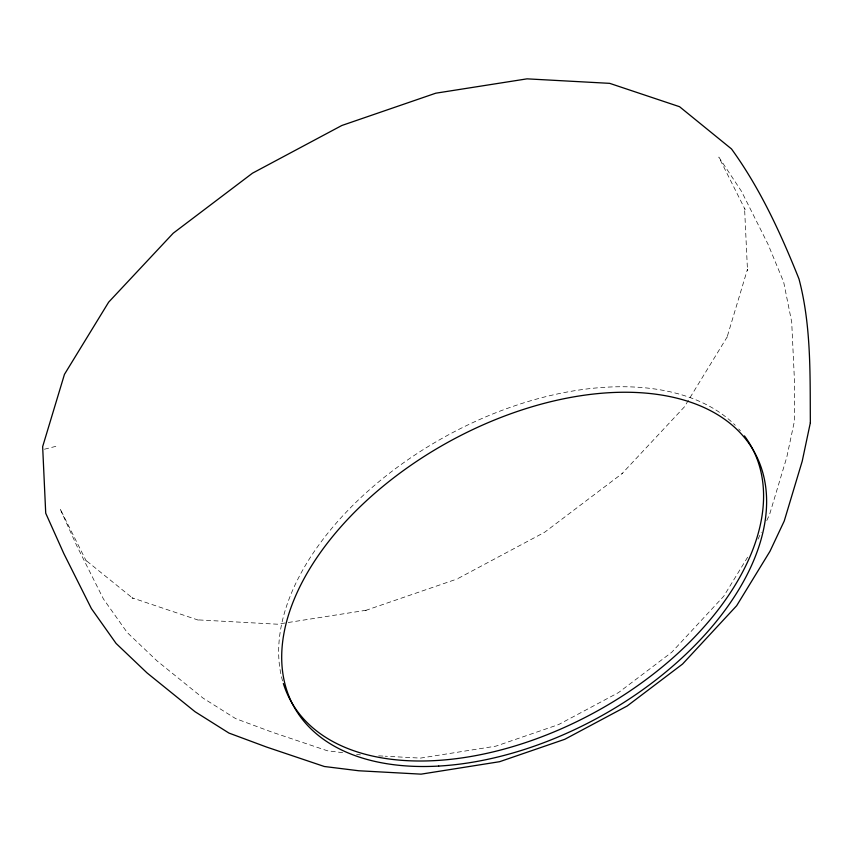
<?xml version="1.0" encoding="UTF-8"?>
<svg xmlns="http://www.w3.org/2000/svg" width="853" height="853" viewBox="0 0 853 853"><rect width="100%" height="100%" fill="white"/><g stroke="black" fill="none" stroke-linecap="round" stroke-linejoin="round"><path stroke-width="0.64" stroke-dasharray="4.26 3.2" d="M758.008 539.181L761.292 532.208M766.762 520.575L769.502 514.754L786.775 457.251L794.601 420.284L794.538 382.379L791.701 322.039L783.672 282.044L768.009 244.225L741.492 191.328L718.802 157.059L745.085 209.497L744.562 208.015L747.505 270.689L747.484 269.228L726.831 337.969L727.257 336.818L684.266 407.03L621.933 473.735L622.391 473.383L544.64 532.251L457.037 579.006M747.633 557.201L723.76 596.194L671.727 652.289L618.5 692.593L558.512 724.613L495.87 746.151L420.38 758.114L385.193 756.206M365.553 610.46L457.272 578.931M44.452 449.222L57.066 446.044M366.161 610.258L277.385 624.204L197 619.832L198.248 620.099L131.948 597.772L133.196 598.571L85.321 559.877L86.292 561.114L60.009 508.676L76.898 546.048L103.416 598.945L127.15 632.457L156.952 660.83L203.035 698.095L235.652 718.621L271.872 732.087L327.339 750.757L342.618 752.655M378.679 755.854L383.893 756.131M356.618 754.383L360.446 754.862M282.578 680.939A263.065 156.845 -28.9 0 1 441.577 438.645A263.065 156.845 -28.9 0 1 735.233 425.295M738.73 428.974A263.065 156.845 -28.9 0 1 740.393 430.861"/><path stroke-width="1.28" d="M744.434 435.904A263.065 156.845 -28.9 0 1 592.419 713.641A263.065 156.845 -28.9 0 1 283.345 683.498M810.35 422.747L802.215 461.196L784.238 521.012L770.003 551.251L736.661 605.715L682.549 664.06L627.168 705.996L564.782 739.295L499.613 761.697L421.094 774.151L358.75 770.76L324.321 766.495L266.626 747.068L228.945 733.068L195.028 711.711L147.079 672.953L116.083 643.439L91.399 608.584L63.815 553.565L45.721 513.207L42.65 446.652L64.455 374.36L108.662 302.154L173.202 233.221L252.488 173.18L341.84 125.487L435.755 93.201L527.037 78.849L609.692 83.349L679.553 106.71L731.501 148.944C760.279 188.684 780.826 233.551 798.984 278.942C811.352 325.835 810.019 374.638 810.35 422.747M438.698 766.069A263.065 156.845 -28.9 0 0 763.392 474.908A263.065 156.845 -28.9 0 0 370.383 497.171A263.065 156.845 -28.9 0 0 438.698 766.069"/></g></svg>
